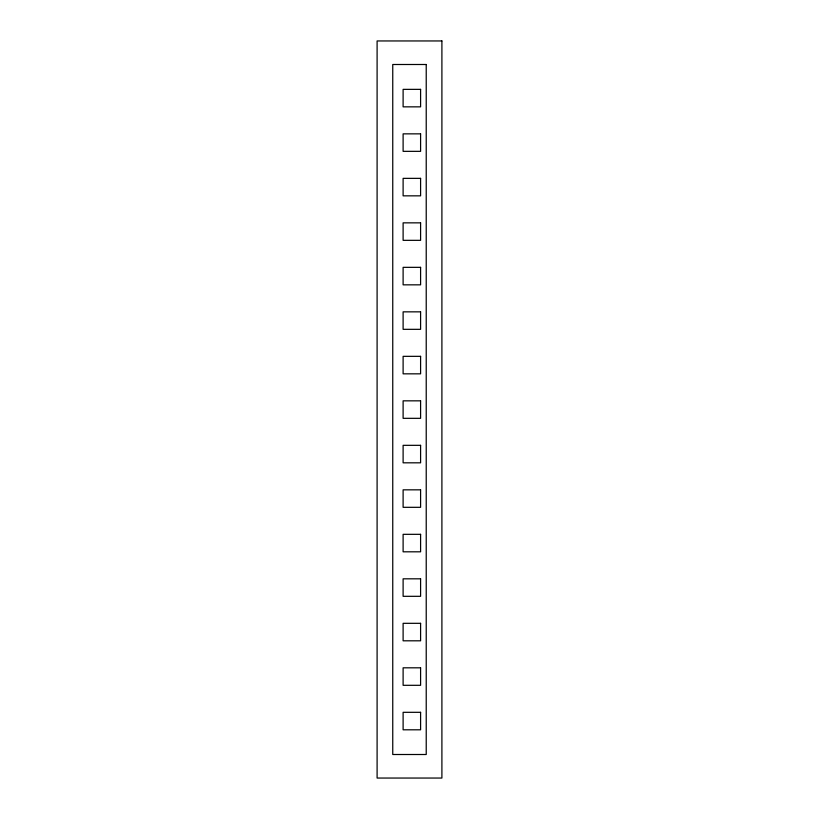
<?xml version="1.0" encoding="UTF-8"?>
<svg xmlns="http://www.w3.org/2000/svg" width="819" height="819" viewBox="0 0 819 819"><rect width="100%" height="100%" fill="white"/><g stroke="black" fill="none" stroke-linecap="round" stroke-linejoin="round"><path stroke-width="1.23" d="M441.902 40.95L377.098 40.95L377.098 778.05L441.902 778.05L441.902 40.95M426.228 64.496L392.751 64.496L392.751 754.504L426.228 754.504L426.228 64.496M420.597 89.363L403.112 89.363L403.112 106.849L420.597 106.849L420.597 89.363M420.597 133.855L403.112 133.855L403.112 151.341L420.597 151.341L420.597 133.855M420.597 178.358L403.112 178.358L403.112 195.843L420.597 195.843L420.597 178.358M420.597 222.85L403.112 222.85L403.112 240.336L420.597 240.336L420.597 222.85M420.597 267.342L403.112 267.342L403.112 284.838L420.597 284.838L420.597 267.342M420.597 311.844L403.112 311.844L403.112 329.33L420.597 329.33L420.597 311.844M420.597 356.337L403.112 356.337L403.112 373.833L420.597 373.833L420.597 356.337M420.597 400.839L403.112 400.839L403.112 418.325L420.597 418.325L420.597 400.839M420.597 445.331L403.112 445.331L403.112 462.817L420.597 462.817L420.597 445.331M420.597 489.834L403.112 489.834L403.112 507.319L420.597 507.319L420.597 489.834M420.597 534.326L403.112 534.326L403.112 551.811L420.597 551.811L420.597 534.326M420.597 578.818L403.112 578.818L403.112 596.314L420.597 596.314L420.597 578.818M420.597 623.32L403.112 623.32L403.112 640.806L420.597 640.806L420.597 623.32M420.597 667.813L403.112 667.813L403.112 685.308L420.597 685.308L420.597 667.813M420.597 712.315L403.112 712.315L403.112 729.801L420.597 729.801L420.597 712.315"/></g></svg>
